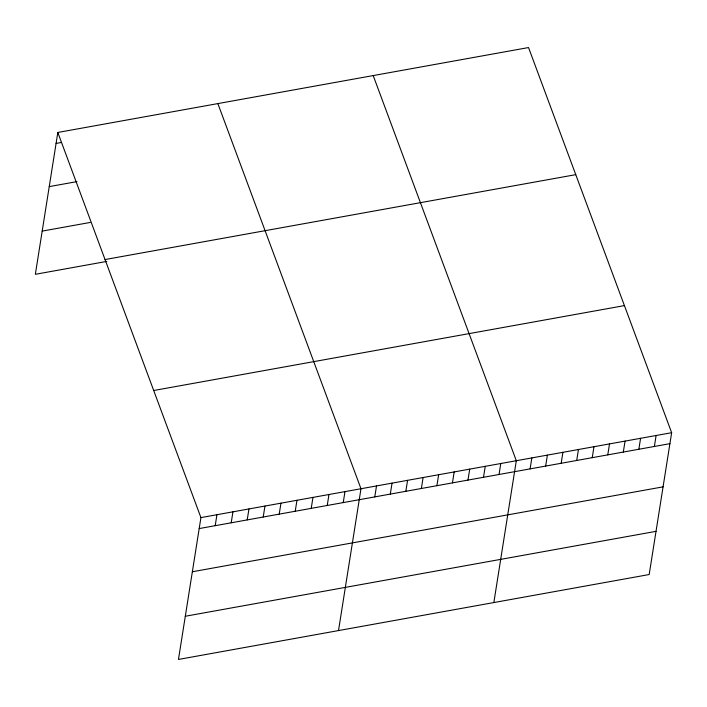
<?xml version="1.0" encoding="UTF-8"?>
<svg xmlns="http://www.w3.org/2000/svg" width="707" height="707" viewBox="0 0 707 707"><rect width="100%" height="100%" fill="white"/><g stroke="black" fill="none" stroke-linecap="round" stroke-linejoin="round"><path stroke-width="1.06" d="M57.815 132.465L200.929 517.604L178.464 659.445L649.185 574.535L671.65 432.702L528.536 47.555L57.815 132.465L35.35 274.298L106.837 261.404M215.202 525.681L216.934 514.723M231.207 522.791L232.939 511.833M247.211 519.91L248.944 508.952M263.216 517.02L264.948 506.062M279.221 514.13L280.953 503.172M295.226 511.249L296.958 500.291M311.23 508.36L312.962 497.401M327.235 505.47L328.967 494.511M343.24 502.589L344.972 491.63M338.512 630.573L360.977 488.74L217.862 103.593M374.772 496.897L376.513 485.939M390.308 494.096L392.04 483.137M405.845 491.294L407.577 480.336M421.372 488.493L423.113 477.534M436.908 485.691L438.64 474.733M452.445 482.89L454.177 471.931M467.972 480.088L469.713 469.13M483.508 477.287L485.249 466.328M499.045 474.485L500.777 463.527M493.848 602.558L516.313 460.725L373.199 75.578M530.109 468.882L531.85 457.915M545.645 466.072L547.377 455.114M561.181 463.271L562.913 452.312M576.709 460.469L578.45 449.511M592.245 457.668L593.977 446.709M607.781 454.866L609.514 443.908M623.309 452.065L625.05 441.106M638.845 449.263L640.586 438.305M654.382 446.462L656.114 435.503M56.083 143.424L61.412 142.46M49.243 186.613L76.983 181.611M42.19 231.109L90.204 222.449M105.043 259.557L575.763 174.656M153.702 390.511L624.422 305.601M200.929 517.604L671.65 432.702M199.197 528.571L669.918 443.66M192.357 571.76L663.078 486.849M185.305 616.257L656.025 531.346"/></g></svg>
